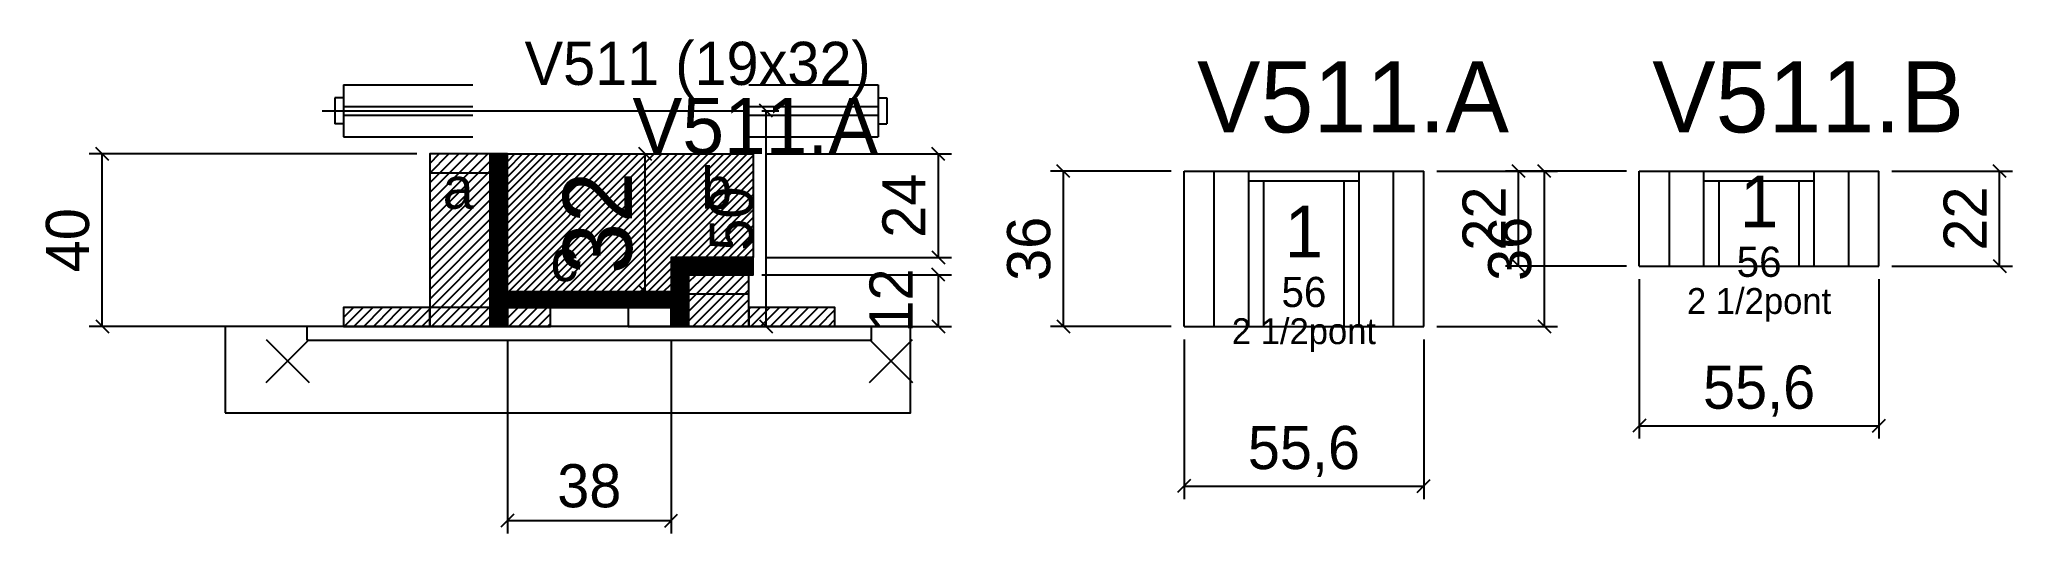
# Model space of a CAD drawing. Extents: x -69 to 389, y -84 to 31.
import ezdxf
from ezdxf.enums import TextEntityAlignment as Align

# ---------------------------------------------------------------- set-up
doc = ezdxf.new("R2010")
doc.units = 0
for name, color, linetype in [('5', 5, 'Continuous'), ('barrote', 126, 'Continuous'), ('CONCRETO', 251, 'Continuous'), ('COTA', 241, 'Continuous'), ('Cota Seção (2x)', 241, 'Continuous'), ('detalhes', 7, 'Continuous'), ('Hachura', 251, 'Continuous'), ('Madeira', 126, 'Continuous'), ('NOMENCLATURA', 7, 'Continuous'), ('Painéis', 200, 'Continuous'), ('presilha', 224, 'Continuous'), ('SARR_2.2x7', 40, 'Continuous'), ('SARR_3.5x7', 81, 'Continuous'), ('SCO-___-LAJ', 224, 'Continuous'), ('TENSOR', 224, 'Continuous'), ('texto', 7, 'Continuous'), ('Texto Seção', 7, 'Continuous')]:
    doc.layers.add(name, color=color, linetype=linetype)
doc.dimstyles.new('PAINEL', dxfattribs={"dimtxt": 10, "dimasz": 3, "dimexe": 3, "dimexo": 3, "dimgap": 3, "dimtad": 1, "dimblk": 'OBLIQUE', "dimblk1": 'OBLIQUE', "dimcen": 2.5, "dimclrd": 4, "dimclre": 4, "dimclrt": 240, "dimazin": 3, "dimtfac": 1, "dimtmove": 0, "dimatfit": 3})
doc.dimstyles.new('SECAO2X', dxfattribs={"dimtxt": 16, "dimasz": 3, "dimexe": 3, "dimexo": 3, "dimgap": 3, "dimtad": 1, "dimblk": 'OBLIQUE', "dimblk1": 'OBLIQUE', "dimcen": 2.5, "dimclrd": 4, "dimclre": 4, "dimclrt": 240, "dimazin": 3, "dimtfac": 1, "dimtmove": 0, "dimatfit": 3})

# ---------------------------------------------------------------- blocks, each defined once
blk = doc.blocks.new('_OBLIQUE')
at = {"color": 0, "linetype": 'BYBLOCK'}
blk.add_line((-0.5, -0.5), (0.5, 0.5), dxfattribs=at)

msp = doc.modelspace()

# ---------------------------------------------------------------- hatches: boundary and pattern name
at = {"layer": 'COTA'}
h = msp.add_hatch(dxfattribs=at)
h.set_pattern_fill('ANSI31', scale=0.4)
h.paths.add_polyline_path([(40, -28), (40, 4), (97, 4), (97, -20), (78, -20), (78, -28)])
at = {"layer": 'Hachura'}
h = msp.add_hatch(dxfattribs=at)
h.set_pattern_fill('ANSI31', scale=0.5)
h.paths.add_polyline_path([(22, -36), (36, -36), (36, 4), (22, 4)])
h = msp.add_hatch(dxfattribs=at)
h.set_pattern_fill('ANSI31', scale=0.5)
h.paths.add_polyline_path([(22, -0.4), (36, -0.4), (36, 4), (22, 4)])
h = msp.add_hatch(dxfattribs=at)
h.set_pattern_fill('SOLID')
h.paths.add_polyline_path([(36, -36), (40, -36), (40, 4), (36, 4)])
h = msp.add_hatch(dxfattribs=at)
h.set_pattern_fill('SOLID')
h.paths.add_polyline_path([(78, -24), (97, -24), (97, -20), (78, -20)])
h = msp.add_hatch(dxfattribs=at)
h.set_pattern_fill('SOLID')
h.paths.add_polyline_path([(78, -36), (82, -36), (82, -24), (78, -24)])
h = msp.add_hatch(dxfattribs=at)
h.set_pattern_fill('ANSI31', scale=0.5)
h.paths.add_polyline_path([(82, -36), (96, -36), (96, -24), (82, -24)])
h = msp.add_hatch(dxfattribs=at)
h.set_pattern_fill('ANSI31', scale=0.5)
h.paths.add_polyline_path([(82, -28.4), (96, -28.4), (96, -24), (82, -24)])
h = msp.add_hatch(dxfattribs=at)
h.set_pattern_fill('ANSI31', scale=0.5)
h.paths.add_polyline_path([(2, -36), (22, -36), (22, -31.6), (2, -31.6)])
h = msp.add_hatch(dxfattribs=at)
h.set_pattern_fill('SOLID')
h.paths.add_polyline_path([(40, -31.6), (78, -31.6), (78, -28), (40, -28)])
h = msp.add_hatch(dxfattribs=at)
h.set_pattern_fill('ANSI31', scale=0.5)
h.paths.add_polyline_path([(40, -36), (50, -36), (50, -31.6), (40, -31.6)])
h = msp.add_hatch(dxfattribs=at)
h.set_pattern_fill('ANSI31', scale=0.5)
h.paths.add_polyline_path([(96, -36), (116, -36), (116, -31.6), (96, -31.6)])

# ---------------------------------------------------------------- linework, layer by layer
for p, q in [((2, 20), (32, 20)), ((2, 20), (2, 8)), ((96, 20), (126, 20)), ((126, 20), (126, 8)), ((0, 17), (0, 11)), ((2, 17), (0, 17)), ((2, 15), (32, 15)), ((96, 15), (126, 15)), ((126, 17), (128, 17)), ((128, 17), (128, 11)), ((2, 11), (0, 11)), ((2, 13), (32, 13)), ((96, 13), (126, 13)), ((126, 11), (128, 11)), ((2, 8), (32, 8)), ((96, 8), (126, 8))]:
    msp.add_line(p, q)
at = {"layer": 'barrote'}
msp.add_lwpolyline([(-25.5, -56), (133.5, -56), (133.5, -36), (-25.5, -36)], close=True, dxfattribs=at)
at = {"layer": 'CONCRETO'}
msp.add_lwpolyline([(40, -28), (40, 4), (97, 4), (97, -20), (78, -20), (78, -28)], close=True, dxfattribs=at)
at = {"layer": 'Madeira'}
for points in [[(22, -36), (36, -36), (36, 4), (22, 4)], [(22, -0.4), (36, -0.4), (36, 4), (22, 4)], [(82, -36), (96, -36), (96, -24), (82, -24)], [(82, -28.4), (96, -28.4), (96, -24), (82, -24)], [(2, -36), (22, -36), (22, -31.6), (2, -31.6)], [(22, -36), (36, -36), (36, -31.6), (22, -31.6)], [(40, -36), (50, -36), (50, -31.6), (40, -31.6)], [(68, -36), (78, -36), (78, -31.6), (68, -31.6)], [(96, -36), (116, -36), (116, -31.6), (96, -31.6)]]:
    msp.add_lwpolyline(points, close=True, dxfattribs=at)
at = {"layer": 'Painéis'}
for p, q in [((197, 0), (252.6, 0)), ((197, -36), (197, 0)), ((252.6, -36), (252.6, 0)), ((302.6, 0), (358.2, 0)), ((302.6, -22), (302.6, 0)), ((358.2, -22), (358.2, 0)), ((302.6, -22), (358.2, -22)), ((197, -36), (252.6, -36))]:
    msp.add_line(p, q, dxfattribs=at)
for points in [[(36, -36), (40, -36), (40, 4), (36, 4)], [(78, -24), (97, -24), (97, -20), (78, -20)], [(78, -36), (82, -36), (82, -24), (78, -24)], [(40, -31.6), (78, -31.6), (78, -28), (40, -28)]]:
    msp.add_lwpolyline(points, close=True, dxfattribs=at)
at = {"layer": 'presilha'}
for p, q in [((-16, -49), (-6, -39)), ((-16, -39), (-6, -49)), ((124, -49), (134, -39)), ((124, -39), (134, -49))]:
    msp.add_line(p, q, dxfattribs=at)
at = {"layer": 'SARR_2.2x7'}
for p, q in [((204, -36), (204, 0)), ((245.6, -36), (245.6, 0)), ((309.6, -22), (309.6, 0)), ((351.2, -22), (351.2, 0)), ((212, -2.2), (237.6, -2.2)), ((317.6, -2.2), (343.2, -2.2))]:
    msp.add_line(p, q, dxfattribs=at)
at = {"layer": 'SARR_3.5x7'}
for p, q in [((212, -36), (212, 0)), ((237.6, -36), (237.6, 0)), ((317.6, -22), (317.6, 0)), ((343.2, -22), (343.2, 0)), ((215.5, -36), (215.5, -2.2)), ((234.1, -36), (234.1, -2.2)), ((321.1, -22), (321.1, -2.2)), ((339.7, -22), (339.7, -2.2)), ((317.6, -22), (321.1, -22)), ((339.7, -22), (343.2, -22)), ((212, -36), (215.5, -36)), ((234.1, -36), (237.6, -36))]:
    msp.add_line(p, q, dxfattribs=at)
at = {"layer": 'SCO-___-LAJ'}
msp.add_lwpolyline([(-6.5, -39.2), (124.5, -39.2), (124.5, -36), (-6.5, -36)], close=True, dxfattribs=at)
at = {"layer": 'TENSOR'}
msp.add_line((-3, 14), (95, 14), dxfattribs=at)

# ---------------------------------------------------------------- texts
at = {"layer": '5'}
for s, height, p in [('1', 12, (330.4, -7)), ('1', 12, (224.8, -14)), ('56', 7, (330.4, -21)), ('56', 7, (224.8, -28))]:
    msp.add_text(s, height=height, dxfattribs=at).set_placement(p, align=Align.MIDDLE_CENTER)
at = {"layer": 'detalhes'}
for s, p in [('b', (85, -8.7)), ('a', (25, -8.7)), ('c', (50, -25.5))]:
    msp.add_text(s, height=9.6, dxfattribs=at).set_placement(p)
at = {"layer": 'NOMENCLATURA'}
for s, p in [('V511.A', (200, 9)), ('V511.B', (305.6, 9))]:
    msp.add_text(s, height=16.5, dxfattribs=at).set_placement(p)
at = {"layer": 'texto', "char_height": 6, "attachment_point": 5}
for insert in [(330.4, -31), (224.8, -38)]:
    msp.add_mtext('2 1/2pont', dxfattribs=dict(at, insert=insert))
at = {"layer": 'Texto Seção'}
for s, height, p in [('V511 (19x32)', 10, (44, 20)), ('V511.A', 13, (69, 4))]:
    msp.add_text(s, height=height, dxfattribs=at).set_placement(p)

# ---------------------------------------------------------------- dimensions: what is measured, and where the dimension line sits
at = {"layer": 'COTA'}
for base, p1, p2 in [((100, -36), (96, -36), (96, 14)), ((-54, -36), (2, -36), (22, 4)), ((140, -20), (97, -20), (97, 4)), ((169, -36), (197, -36), (197, 0)), ((280.6, -36), (252.6, -36), (252.6, 0)), ((274.6, -22), (302.6, -22), (302.6, 0)), ((386.2, -22), (358.2, -22), (358.2, 0)), ((140, -36), (96, -36), (96, -24))]:
    msp.add_linear_dim(base=base, p1=p1, p2=p2, angle=90, dimstyle='PAINEL', dxfattribs=at).render()
for base, p1, p2 in [((302.6, -59), (302.6, -22), (358.2, -22)), ((40, -81), (40, -36), (78, -36)), ((197, -73), (197, -36), (252.6, -36))]:
    msp.add_linear_dim(base=base, p1=p1, p2=p2, dimstyle='PAINEL', dxfattribs=at).render()
at = {"layer": 'Cota Seção (2x)'}
msp.add_linear_dim(base=(72, -28), p1=(40, -28), p2=(40, 4), angle=90, dimstyle='SECAO2X', dxfattribs=at).render()

doc.saveas('drawing.dxf')
